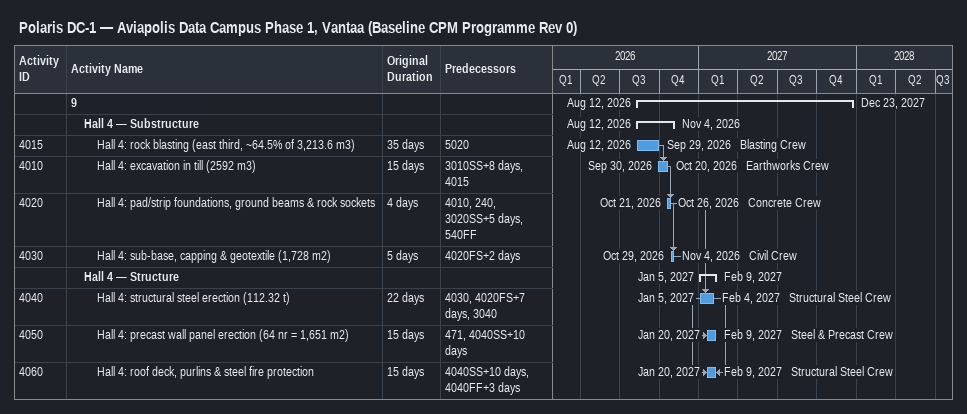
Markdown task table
Polaris DC-1 — Aviapolis Data Campus Phase 1, Vantaa (Baseline CPM Programme Rev 0)

| ID | Level | Task | Original duration | Start | Finish | Predecessors | Resources |
|---|---|---|---|---|---|---|---|
|  | 1 | **9** |  | 2026-08-12 | 2027-12-23 |  |  |
|  | 2 | **Hall 4 — Substructure** |  | 2026-08-12 | 2026-11-04 |  |  |
| 4015 | 3 | Hall 4: rock blasting (east third, ~64.5% of 3,213.6 m3) | 35d | 2026-08-12 | 2026-09-29 | 5020 | Blasting Crew |
| 4010 | 3 | Hall 4: excavation in till (2592 m3) | 15d | 2026-09-30 | 2026-10-20 | 3010SS+8d, 4015 | Earthworks Crew |
| 4020 | 3 | Hall 4: pad/strip foundations, ground beams & rock sockets | 4d | 2026-10-21 | 2026-10-26 | 4010, 240, 3020SS+5d, 540FF | Concrete Crew |
| 4030 | 3 | Hall 4: sub-base, capping & geotextile (1,728 m2) | 5d | 2026-10-29 | 2026-11-04 | 4020FS+2d | Civil Crew |
|  | 2 | **Hall 4 — Structure** |  | 2027-01-05 | 2027-02-09 |  |  |
| 4040 | 3 | Hall 4: structural steel erection (112.32 t) | 22d | 2027-01-05 | 2027-02-04 | 4030, 4020FS+7d, 3040 | Structural Steel Crew |
| 4050 | 3 | Hall 4: precast wall panel erection (64 nr = 1,651 m2) | 15d | 2027-01-20 | 2027-02-09 | 471, 4040SS+10d | Steel & Precast Crew |
| 4060 | 3 | Hall 4: roof deck, purlins & steel fire protection | 15d | 2027-01-20 | 2027-02-09 | 4040SS+10d, 4040FF+3d | Structural Steel Crew |
